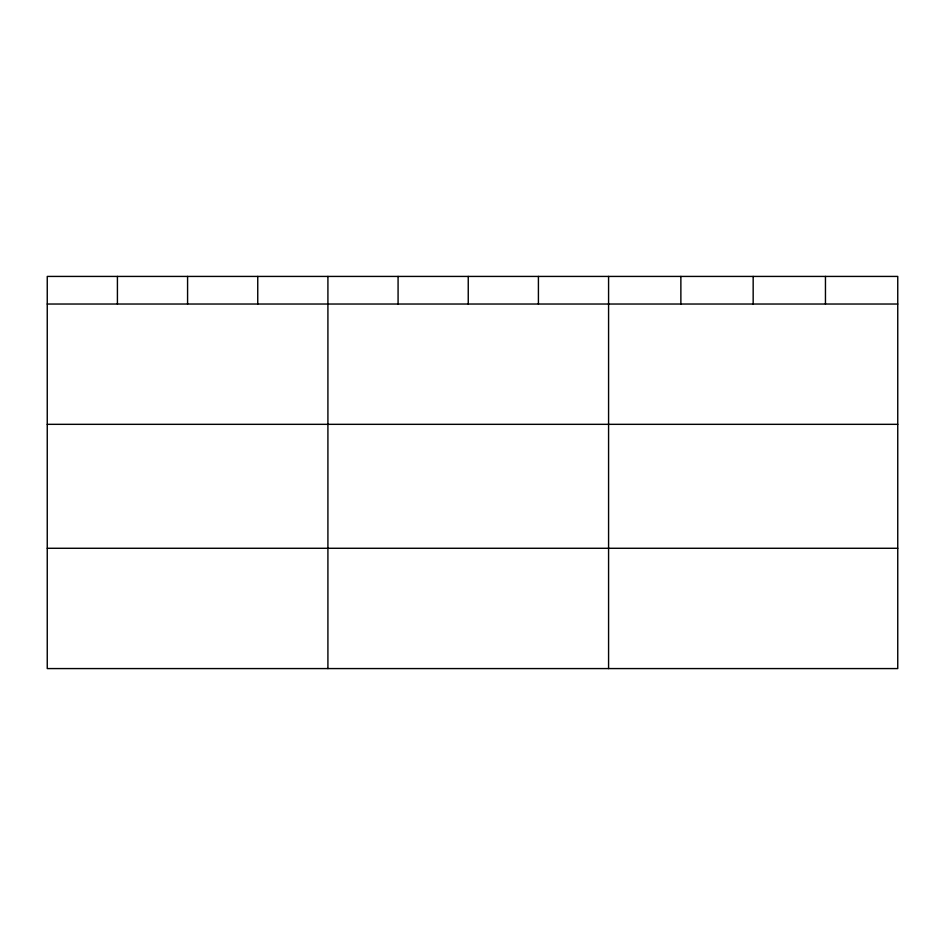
<?xml version="1.0" encoding="UTF-8"?>
<svg xmlns="http://www.w3.org/2000/svg" width="945" height="945" viewBox="0 0 945 945"><rect width="100%" height="100%" fill="white"/><g stroke="black" fill="none" stroke-linecap="round" stroke-linejoin="round"><path stroke-width="1.42" d="M897.75 424.329L897.75 276.424L47.25 276.424L47.25 668.576L897.75 668.576L897.75 424.329L47.25 424.329M47.25 304.03L897.75 304.03M47.25 548.277L897.75 548.277M825.457 276.424L825.457 304.03M753.165 276.424L753.165 304.03M680.872 276.424L680.872 304.03M608.58 276.424L608.58 668.576M538.414 276.424L538.414 304.03M468.247 276.424L468.247 304.03M398.081 276.424L398.081 304.03M327.915 276.424L327.915 668.576M257.749 276.424L257.749 304.03M187.583 276.424L187.583 304.03M117.416 276.424L117.416 304.03"/></g></svg>
